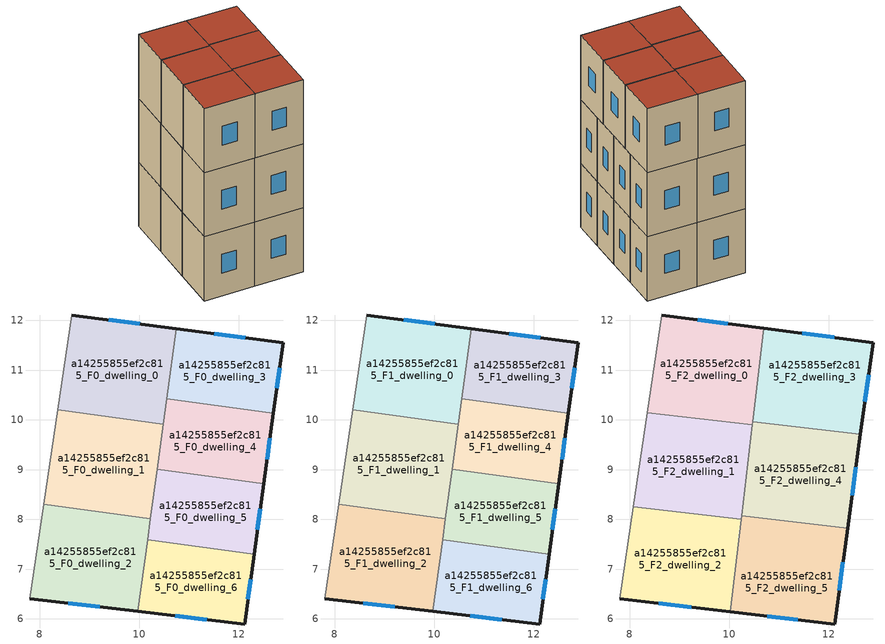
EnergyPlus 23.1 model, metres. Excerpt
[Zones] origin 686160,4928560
a14255855ef2c815_F0_dwelling_0
 floor ground (EU_floor_Construction): 10.75,11.83 10.49,9.91 8.37,10.2 8.65,12.11 z0
 wall outside (EU_wall_Construction): 10.75,11.83 8.65,12.11 z0:3
 wall to a14255855ef2c815_F0_dwelling_1 (EU_wall_Construction): 8.37,10.2 10.49,9.91 z0:3
 wall adiabatic (EU_wall_Construction): 8.65,12.11 8.37,10.2 z0:3
 wall to a14255855ef2c815_F0_dwelling_3 (EU_wall_Construction): 10.56,10.42 10.75,11.83 z0:3
 wall to a14255855ef2c815_F0_dwelling_4 (EU_wall_Construction): 10.49,9.91 10.56,10.42 z0:3
 window (EU_Window_Construction): 10.01,11.93 9.39,12.01 z1.06:1.94
a14255855ef2c815_F0_dwelling_1
 floor ground (EU_floor_Construction): 10.49,9.91 10.23,8.01 8.09,8.3 8.37,10.2 z0
 wall to a14255855ef2c815_F0_dwelling_2 (EU_wall_Construction): 8.09,8.3 10.23,8.01 z0:3
 wall adiabatic (EU_wall_Construction): 8.37,10.2 8.09,8.3 z0:3
 wall to a14255855ef2c815_F0_dwelling_5 (EU_wall_Construction): 10.23,8.01 10.36,9 z0:3
 wall to a14255855ef2c815_F0_dwelling_4 (EU_wall_Construction): 10.36,9 10.49,9.91 z0:3
a14255855ef2c815_F0_dwelling_2
 floor ground (EU_floor_Construction): 10.23,8.01 9.97,6.15 7.81,6.41 8.09,8.3 z0
 wall outside (EU_wall_Construction): 7.81,6.41 9.97,6.15 z0:3
 wall adiabatic (EU_wall_Construction): 8.09,8.3 7.81,6.41 z0:3
 wall to a14255855ef2c815_F0_dwelling_6 (EU_wall_Construction): 9.97,6.15 10.17,7.59 z0:3
 wall to a14255855ef2c815_F0_dwelling_5 (EU_wall_Construction): 10.17,7.59 10.23,8.01 z0:3
 window (EU_Window_Construction): 8.57,6.32 9.21,6.24 z1.06:1.94
a14255855ef2c815_F0_dwelling_3
 floor ground (EU_floor_Construction): 12.89,11.55 12.7,10.13 10.56,10.42 10.75,11.83 z0
 wall outside (EU_wall_Construction): 12.7,10.13 12.89,11.55 10.75,11.83 z0:3
 wall to a14255855ef2c815_F0_dwelling_4 (EU_wall_Construction): 10.56,10.42 12.7,10.13 z0:3
 window (EU_Window_Construction): 12.14,11.65 11.51,11.73 / 12.77,10.63 12.82,11.05 z1.06:1.94
a14255855ef2c815_F0_dwelling_4
 floor ground (EU_floor_Construction): 12.7,10.13 12.5,8.71 10.36,9 10.56,10.42 z0
 wall outside (EU_wall_Construction): 12.5,8.71 12.7,10.13 z0:3
 wall to a14255855ef2c815_F0_dwelling_5 (EU_wall_Construction): 10.36,9 12.5,8.71 z0:3
 window (EU_Window_Construction): 12.57,9.21 12.63,9.63 z1.06:1.94
a14255855ef2c815_F0_dwelling_5
 floor ground (EU_floor_Construction): 12.5,8.71 12.31,7.29 10.17,7.59 10.36,9 z0
 wall outside (EU_wall_Construction): 12.31,7.29 12.5,8.71 z0:3
 wall to a14255855ef2c815_F0_dwelling_6 (EU_wall_Construction): 10.17,7.59 12.31,7.29 z0:3
 window (EU_Window_Construction): 12.38,7.79 12.44,8.21 z1.06:1.94
a14255855ef2c815_F0_dwelling_6
 floor ground (EU_floor_Construction): 12.31,7.29 12.12,5.9 9.97,6.15 10.17,7.59 z0
 wall outside (EU_wall_Construction): 9.97,6.15 12.12,5.9 12.31,7.29 z0:3
 window (EU_Window_Construction): 12.19,6.39 12.24,6.8 / 10.73,6.06 11.36,5.99 z1.06:1.94
a14255855ef2c815_F1_dwelling_0
 floor to a14255855ef2c815_F0_dwelling_0 (EU_floor_Construction): 10.75,11.83 10.49,9.91 8.37,10.2 8.65,12.11 z3
 wall outside (EU_wall_Construction): 10.75,11.83 8.65,12.11 z3:6
 wall to a14255855ef2c815_F1_dwelling_1 (EU_wall_Construction): 8.37,10.2 10.49,9.91 z3:6
 wall adiabatic (EU_wall_Construction): 8.65,12.11 8.37,10.2 z3:6
 wall to a14255855ef2c815_F1_dwelling_3 (EU_wall_Construction): 10.56,10.42 10.75,11.83 z3:6
 wall to a14255855ef2c815_F1_dwelling_4 (EU_wall_Construction): 10.49,9.91 10.56,10.42 z3:6
 window (EU_Window_Construction): 10.01,11.93 9.39,12.01 z4.06:4.94
a14255855ef2c815_F1_dwelling_1
 floor to a14255855ef2c815_F0_dwelling_1 (EU_floor_Construction): 10.49,9.91 10.23,8.01 8.09,8.3 8.37,10.2 z3
 wall to a14255855ef2c815_F1_dwelling_2 (EU_wall_Construction): 8.09,8.3 10.23,8.01 z3:6
 wall adiabatic (EU_wall_Construction): 8.37,10.2 8.09,8.3 z3:6
 wall to a14255855ef2c815_F1_dwelling_5 (EU_wall_Construction): 10.23,8.01 10.36,9 z3:6
 wall to a14255855ef2c815_F1_dwelling_4 (EU_wall_Construction): 10.36,9 10.49,9.91 z3:6
a14255855ef2c815_F1_dwelling_2
 floor to a14255855ef2c815_F0_dwelling_2 (EU_floor_Construction): 10.23,8.01 9.97,6.15 7.81,6.41 8.09,8.3 z3
 wall outside (EU_wall_Construction): 7.81,6.41 9.97,6.15 z3:6
 wall adiabatic (EU_wall_Construction): 8.09,8.3 7.81,6.41 z3:6
 wall to a14255855ef2c815_F1_dwelling_6 (EU_wall_Construction): 9.97,6.15 10.17,7.59 z3:6
 wall to a14255855ef2c815_F1_dwelling_5 (EU_wall_Construction): 10.17,7.59 10.23,8.01 z3:6
 window (EU_Window_Construction): 8.57,6.32 9.21,6.24 z4.06:4.94
a14255855ef2c815_F1_dwelling_3
 floor to a14255855ef2c815_F0_dwelling_3 (EU_floor_Construction): 12.89,11.55 12.7,10.13 10.56,10.42 10.75,11.83 z3
 wall outside (EU_wall_Construction): 12.7,10.13 12.89,11.55 10.75,11.83 z3:6
 wall to a14255855ef2c815_F1_dwelling_4 (EU_wall_Construction): 10.56,10.42 12.7,10.13 z3:6
 window (EU_Window_Construction): 12.14,11.65 11.51,11.73 / 12.77,10.63 12.82,11.05 z4.06:4.94
a14255855ef2c815_F1_dwelling_4
 floor to a14255855ef2c815_F0_dwelling_4 (EU_floor_Construction): 12.7,10.13 12.5,8.71 10.36,9 10.56,10.42 z3
 wall outside (EU_wall_Construction): 12.5,8.71 12.7,10.13 z3:6
 wall to a14255855ef2c815_F1_dwelling_5 (EU_wall_Construction): 10.36,9 12.5,8.71 z3:6
 window (EU_Window_Construction): 12.57,9.21 12.63,9.63 z4.06:4.94
 ceiling adiabatic (EU_roof_Construction): 12.5,8.71 12.7,10.13 10.56,10.42 10.36,9 z6
a14255855ef2c815_F1_dwelling_5
 floor to a14255855ef2c815_F0_dwelling_5 (EU_floor_Construction): 12.5,8.71 12.31,7.29 10.17,7.59 10.36,9 z3
 wall outside (EU_wall_Construction): 12.31,7.29 12.5,8.71 z3:6
 wall to a14255855ef2c815_F1_dwelling_6 (EU_wall_Construction): 10.17,7.59 12.31,7.29 z3:6
 window (EU_Window_Construction): 12.38,7.79 12.44,8.21 z4.06:4.94
 ceiling adiabatic (EU_roof_Construction): 12.31,7.29 12.5,8.71 10.36,9 10.17,7.59 10.23,8 10.24,8 10.2,7.58 z6
a14255855ef2c815_F1_dwelling_6
 floor to a14255855ef2c815_F0_dwelling_6 (EU_floor_Construction): 12.31,7.29 12.12,5.9 9.97,6.15 10.17,7.59 z3
 wall outside (EU_wall_Construction): 9.97,6.15 12.12,5.9 12.31,7.29 z3:6
 window (EU_Window_Construction): 12.19,6.39 12.24,6.8 / 10.73,6.06 11.36,5.99 z4.06:4.94
a14255855ef2c815_F2_dwelling_0
 floor to a14255855ef2c815_F1_dwelling_0 (EU_floor_Construction): 10.7,11.84 10.47,9.91 8.37,10.2 8.65,12.11 z6
 floor to a14255855ef2c815_F1_dwelling_1 (EU_floor_Construction): 10.47,9.91 10.47,9.9 8.36,10.15 8.37,10.2 z6
 wall outside (EU_wall_Construction): 10.7,11.84 8.65,12.11 z6:9
 wall to a14255855ef2c815_F2_dwelling_1 (EU_wall_Construction): 8.36,10.15 10.47,9.9 z6:9
 wall adiabatic (EU_wall_Construction): 8.65,12.11 8.36,10.15 z6:9
 wall to a14255855ef2c815_F2_dwelling_3 (EU_wall_Construction): 10.48,9.96 10.7,11.84 z6:9
 wall to a14255855ef2c815_F2_dwelling_4 (EU_wall_Construction): 10.47,9.9 10.48,9.96 z6:9
 window (EU_Window_Construction): 9.97,11.93 9.37,12.01 z7.06:7.94
 roof outside (EU_roof_Construction): 10.47,9.9 10.7,11.84 8.65,12.11 8.36,10.15 z9
a14255855ef2c815_F2_dwelling_1
 floor to a14255855ef2c815_F1_dwelling_1 (EU_floor_Construction): 10.47,9.9 10.36,8.98 10.23,8.01 8.09,8.3 8.36,10.15 z6
 floor to a14255855ef2c815_F1_dwelling_2 (EU_floor_Construction): 10.23,8.01 10.23,8 8.08,8.25 8.09,8.3 z6
 wall to a14255855ef2c815_F2_dwelling_2 (EU_wall_Construction): 8.08,8.25 10.24,8 z6:9
 wall adiabatic (EU_wall_Construction): 8.36,10.15 8.08,8.25 z6:9
 wall to a14255855ef2c815_F2_dwelling_4 (EU_wall_Construction): 10.25,8.07 10.47,9.9 z6:9
 wall to a14255855ef2c815_F2_dwelling_5 (EU_wall_Construction): 10.24,8 10.25,8.07 z6:9
 roof outside (EU_roof_Construction): 10.24,8 10.47,9.9 8.36,10.15 8.08,8.25 z9
a14255855ef2c815_F2_dwelling_2
 floor to a14255855ef2c815_F1_dwelling_2 (EU_floor_Construction): 10.23,8 9.97,6.15 7.81,6.41 8.08,8.25 z6
 floor to a14255855ef2c815_F1_dwelling_6 (EU_floor_Construction): 10.2,7.58 10.03,6.14 9.97,6.15 10.17,7.59 z6
 wall outside (EU_wall_Construction): 7.81,6.41 10.03,6.14 z6:9
 wall adiabatic (EU_wall_Construction): 8.08,8.25 7.81,6.41 z6:9
 wall to a14255855ef2c815_F2_dwelling_5 (EU_wall_Construction): 10.03,6.14 10.24,8 z6:9
 window (EU_Window_Construction): 8.59,6.31 9.24,6.24 z7.06:7.94
 roof outside (EU_roof_Construction): 10.03,6.14 10.24,8 8.08,8.25 7.81,6.41 z9
a14255855ef2c815_F2_dwelling_3
 floor to a14255855ef2c815_F1_dwelling_3 (EU_floor_Construction): 12.89,11.55 12.7,10.13 10.56,10.42 10.75,11.83 z6
 floor to a14255855ef2c815_F1_dwelling_0 (EU_floor_Construction): 10.75,11.83 10.49,9.96 10.48,9.96 10.7,11.84 z6
 floor adiabatic (EU_floor_Construction): 12.7,10.13 12.64,9.71 10.49,9.96 10.56,10.42 z6
 wall outside (EU_wall_Construction): 12.64,9.71 12.89,11.55 10.7,11.84 z6:9
 wall to a14255855ef2c815_F2_dwelling_4 (EU_wall_Construction): 10.47,9.96 12.64,9.71 z6:9
 window (EU_Window_Construction): 12.12,11.65 11.47,11.74 / 12.73,10.36 12.8,10.9 z7.06:7.94
 roof outside (EU_roof_Construction): 12.64,9.71 12.89,11.55 10.7,11.84 10.47,9.96 z9
a14255855ef2c815_F2_dwelling_4
 floor adiabatic (EU_floor_Construction): 12.64,9.71 12.38,7.82 10.25,8.07 10.47,9.96 z6
 wall outside (EU_wall_Construction): 12.38,7.82 12.64,9.71 z6:9
 wall to a14255855ef2c815_F2_dwelling_5 (EU_wall_Construction): 10.25,8.07 12.38,7.82 z6:9
 window (EU_Window_Construction): 12.47,8.49 12.55,9.04 z7.06:7.94
 roof outside (EU_roof_Construction): 12.38,7.82 12.64,9.71 10.47,9.96 10.25,8.07 z9
a14255855ef2c815_F2_dwelling_5
 floor to a14255855ef2c815_F1_dwelling_6 (EU_floor_Construction): 12.31,7.29 12.12,5.9 10.03,6.14 10.2,7.58 z6
 floor adiabatic (EU_floor_Construction): 12.38,7.82 12.31,7.29 10.2,7.58 10.25,8.07 z6
 wall outside (EU_wall_Construction): 10.03,6.14 12.12,5.9 12.38,7.82 z6:9
 window (EU_Window_Construction): 12.21,6.58 12.29,7.14 / 10.76,6.06 11.38,5.98 z7.06:7.94
 roof outside (EU_roof_Construction): 12.12,5.9 12.38,7.82 10.25,8.07 10.03,6.14 z9
[Building]
EU S2 Campaign: North Axis=0; Terrain=City; Solar Distribution=FullExterior
[Site:Location]
Bologna: Latitude=44.5; Longitude=11.25; Time Zone=1; Elevation=37
[SizingPeriod:WeatherFileDays]
AnnualSizingPeriod: Begin Month=1; Begin Day of Month=1; End Month=12; End Day of Month=31; Day of Week for Start Day=Monday; Use Weather File Daylight Saving Period=No; Use Weather File Rain and Snow Indicators=No
[MATERIAL]
EU_InternalMass_Material: Roughness=MediumRough; Thickness=0.1; Conductivity=1; Density=1800; Specific Heat=900; Thermal Absorptance=0.9; Solar Absorptance=0.7; Visible Absorptance=0.7
[MATERIAL:NOMASS] Roughness=MediumRough; Thermal Absorptance=0.9; Solar Absorptance=0.7; Visible Absorptance=0.7
Name | Thermal Resistance
EU_wall_NoMass | 0.781309
EU_roof_NoMass | 0.418499
EU_floor_NoMass | 0.563442
[WINDOWMATERIAL:SIMPLEGLAZINGSYSTEM]
EU_Window_SimpleGlazing: UFactor=4.32879; Solar Heat Gain Coefficient=0.85; Visible Transmittance=0.85
[CONSTRUCTION]
EU_wall_Construction: EU_wall_NoMass
EU_roof_Construction: EU_roof_NoMass
EU_floor_Construction: EU_floor_NoMass
EU_InternalMass_Construction: EU_InternalMass_Material
EU_Window_Construction: EU_Window_SimpleGlazing
[ZONE] Type=1; Multiplier=1; Ceiling Height=autocalculate; Floor Area=autocalculate; Part of Total Floor Area=Yes
Name | Volume
a14255855ef2c815_F0_dwelling_0; a14255855ef2c815_F1_dwelling_0; a14255855ef2c815_F2_dwelling_2 | 12.3611
a14255855ef2c815_F2_dwelling_0; a14255855ef2c815_F2_dwelling_5 | 12.3655
a14255855ef2c815_F0_dwelling_1; a14255855ef2c815_F1_dwelling_1; a14255855ef2c815_F0_dwelling_2; a14255855ef2c815_F1_dwelling_2 | 12.364
a14255855ef2c815_F2_dwelling_1; a14255855ef2c815_F2_dwelling_3 | 12.3625
a14255855ef2c815_F0_dwelling_3; a14255855ef2c815_F1_dwelling_3 | 9.27246
a14255855ef2c815_F0_dwelling_4; a14255855ef2c815_F1_dwelling_4 | 9.27539
a14255855ef2c815_F2_dwelling_4 | 12.3647
a14255855ef2c815_F0_dwelling_5; a14255855ef2c815_F1_dwelling_5 | 9.27759
a14255855ef2c815_F0_dwelling_6; a14255855ef2c815_F1_dwelling_6 | 9.27026
[INTERNALMASS] Construction=EU_InternalMass_Construction
Name | Zone or ZoneList | Surface Area
a14255855ef2c815_F0_dwelling_0_EU_InternalMass | a14255855ef2c815_F0_dwelling_0 | 4.12037
a14255855ef2c815_F0_dwelling_1_EU_InternalMass | a14255855ef2c815_F0_dwelling_1 | 4.12135
a14255855ef2c815_F0_dwelling_2_EU_InternalMass | a14255855ef2c815_F0_dwelling_2 | 4.12107
a14255855ef2c815_F0_dwelling_3_EU_InternalMass | a14255855ef2c815_F0_dwelling_3 | 3.0907
a14255855ef2c815_F0_dwelling_4_EU_InternalMass | a14255855ef2c815_F0_dwelling_4 | 3.09181
a14255855ef2c815_F0_dwelling_5_EU_InternalMass | a14255855ef2c815_F0_dwelling_5 | 3.09241
a14255855ef2c815_F0_dwelling_6_EU_InternalMass | a14255855ef2c815_F0_dwelling_6 | 3.08979
a14255855ef2c815_F1_dwelling_0_EU_InternalMass | a14255855ef2c815_F1_dwelling_0 | 4.12037
a14255855ef2c815_F1_dwelling_1_EU_InternalMass | a14255855ef2c815_F1_dwelling_1 | 4.12135
a14255855ef2c815_F1_dwelling_2_EU_InternalMass | a14255855ef2c815_F1_dwelling_2 | 4.12107
a14255855ef2c815_F1_dwelling_3_EU_InternalMass | a14255855ef2c815_F1_dwelling_3 | 3.0907
a14255855ef2c815_F1_dwelling_4_EU_InternalMass | a14255855ef2c815_F1_dwelling_4 | 3.09181
a14255855ef2c815_F1_dwelling_5_EU_InternalMass | a14255855ef2c815_F1_dwelling_5 | 3.09241
a14255855ef2c815_F1_dwelling_6_EU_InternalMass | a14255855ef2c815_F1_dwelling_6 | 3.08979
a14255855ef2c815_F2_dwelling_0_EU_InternalMass | a14255855ef2c815_F2_dwelling_0 | 4.12178
a14255855ef2c815_F2_dwelling_1_EU_InternalMass | a14255855ef2c815_F2_dwelling_1 | 4.12118
a14255855ef2c815_F2_dwelling_2_EU_InternalMass | a14255855ef2c815_F2_dwelling_2 | 4.12034
a14255855ef2c815_F2_dwelling_3_EU_InternalMass | a14255855ef2c815_F2_dwelling_3 | 4.12065
a14255855ef2c815_F2_dwelling_4_EU_InternalMass | a14255855ef2c815_F2_dwelling_4 | 4.12178
a14255855ef2c815_F2_dwelling_5_EU_InternalMass | a14255855ef2c815_F2_dwelling_5 | 4.12158
[OTHEREQUIPMENT] Fuel Type=Electricity; Design Level Calculation Method=Watts/Area; Power per Zone Floor Area=1; Fraction Latent=0; Fraction Radiant=0; Fraction Lost=0; Carbon Dioxide Generation Rate=0; EndUse Subcategory=EU_Step8_InternalGains
Name | Zone or ZoneList or Space or SpaceList | Schedule
EU_Step8_InternalGain_a14255855ef2c815_F0_dwelling_0_f000 | a14255855ef2c815_F0_dwelling_0 | EU_Step8_GainSchedule_a14255855ef2c815_F0_dwelling_0_f000
EU_Step8_InternalGain_a14255855ef2c815_F0_dwelling_1_f000 | a14255855ef2c815_F0_dwelling_1 | EU_Step8_GainSchedule_a14255855ef2c815_F0_dwelling_1_f000
EU_Step8_InternalGain_a14255855ef2c815_F0_dwelling_2_f000 | a14255855ef2c815_F0_dwelling_2 | EU_Step8_GainSchedule_a14255855ef2c815_F0_dwelling_2_f000
EU_Step8_InternalGain_a14255855ef2c815_F0_dwelling_3_f000 | a14255855ef2c815_F0_dwelling_3 | EU_Step8_GainSchedule_a14255855ef2c815_F0_dwelling_3_f000
EU_Step8_InternalGain_a14255855ef2c815_F0_dwelling_4_f000 | a14255855ef2c815_F0_dwelling_4 | EU_Step8_GainSchedule_a14255855ef2c815_F0_dwelling_4_f000
EU_Step8_InternalGain_a14255855ef2c815_F0_dwelling_5_f000 | a14255855ef2c815_F0_dwelling_5 | EU_Step8_GainSchedule_a14255855ef2c815_F0_dwelling_5_f000
EU_Step8_InternalGain_a14255855ef2c815_F0_dwelling_6_f000 | a14255855ef2c815_F0_dwelling_6 | EU_Step8_GainSchedule_a14255855ef2c815_F0_dwelling_6_f000
EU_Step8_InternalGain_a14255855ef2c815_F1_dwelling_0_f000 | a14255855ef2c815_F1_dwelling_0 | EU_Step8_GainSchedule_a14255855ef2c815_F1_dwelling_0_f000
EU_Step8_InternalGain_a14255855ef2c815_F1_dwelling_1_f000 | a14255855ef2c815_F1_dwelling_1 | EU_Step8_GainSchedule_a14255855ef2c815_F1_dwelling_1_f000
EU_Step8_InternalGain_a14255855ef2c815_F1_dwelling_2_f000 | a14255855ef2c815_F1_dwelling_2 | EU_Step8_GainSchedule_a14255855ef2c815_F1_dwelling_2_f000
EU_Step8_InternalGain_a14255855ef2c815_F1_dwelling_3_f000 | a14255855ef2c815_F1_dwelling_3 | EU_Step8_GainSchedule_a14255855ef2c815_F1_dwelling_3_f000
EU_Step8_InternalGain_a14255855ef2c815_F1_dwelling_4_f000 | a14255855ef2c815_F1_dwelling_4 | EU_Step8_GainSchedule_a14255855ef2c815_F1_dwelling_4_f000
EU_Step8_InternalGain_a14255855ef2c815_F1_dwelling_5_f000 | a14255855ef2c815_F1_dwelling_5 | EU_Step8_GainSchedule_a14255855ef2c815_F1_dwelling_5_f000
EU_Step8_InternalGain_a14255855ef2c815_F1_dwelling_6_f000 | a14255855ef2c815_F1_dwelling_6 | EU_Step8_GainSchedule_a14255855ef2c815_F1_dwelling_6_f000
EU_Step8_InternalGain_a14255855ef2c815_F2_dwelling_0_f000 | a14255855ef2c815_F2_dwelling_0 | EU_Step8_GainSchedule_a14255855ef2c815_F2_dwelling_0_f000
EU_Step8_InternalGain_a14255855ef2c815_F2_dwelling_1_f000 | a14255855ef2c815_F2_dwelling_1 | EU_Step8_GainSchedule_a14255855ef2c815_F2_dwelling_1_f000
EU_Step8_InternalGain_a14255855ef2c815_F2_dwelling_2_f000 | a14255855ef2c815_F2_dwelling_2 | EU_Step8_GainSchedule_a14255855ef2c815_F2_dwelling_2_f000
EU_Step8_InternalGain_a14255855ef2c815_F2_dwelling_3_f000 | a14255855ef2c815_F2_dwelling_3 | EU_Step8_GainSchedule_a14255855ef2c815_F2_dwelling_3_f000
EU_Step8_InternalGain_a14255855ef2c815_F2_dwelling_4_f000 | a14255855ef2c815_F2_dwelling_4 | EU_Step8_GainSchedule_a14255855ef2c815_F2_dwelling_4_f000
EU_Step8_InternalGain_a14255855ef2c815_F2_dwelling_5_f000 | a14255855ef2c815_F2_dwelling_5 | EU_Step8_GainSchedule_a14255855ef2c815_F2_dwelling_5_f000
[ZONEVENTILATION:DESIGNFLOWRATE] Schedule=EU_AlwaysOn; Design Flow Rate Calculation Method=AirChanges/Hour; Air Changes per Hour=0.692607; Ventilation Type=Natural; Fan Pressure Rise=0; Fan Total Efficiency=1; Constant Term Coefficient=1; Temperature Term Coefficient=0; Velocity Term Coefficient=0; Velocity Squared Term Coefficient=0; Minimum Indoor Temperature=-100; Maximum Indoor Temperature=100; Delta Temperature=-100; Minimum Outdoor Temperature=-100; Maximum Outdoor Temperature=100; Maximum Wind Speed=40
Name | Zone or ZoneList or Space or SpaceList
EU_ConstantAir_a14255855ef2c815_F0_dwelling_0 | a14255855ef2c815_F0_dwelling_0
EU_ConstantAir_a14255855ef2c815_F0_dwelling_1 | a14255855ef2c815_F0_dwelling_1
EU_ConstantAir_a14255855ef2c815_F0_dwelling_2 | a14255855ef2c815_F0_dwelling_2
EU_ConstantAir_a14255855ef2c815_F0_dwelling_3 | a14255855ef2c815_F0_dwelling_3
EU_ConstantAir_a14255855ef2c815_F0_dwelling_4 | a14255855ef2c815_F0_dwelling_4
EU_ConstantAir_a14255855ef2c815_F0_dwelling_5 | a14255855ef2c815_F0_dwelling_5
EU_ConstantAir_a14255855ef2c815_F0_dwelling_6 | a14255855ef2c815_F0_dwelling_6
EU_ConstantAir_a14255855ef2c815_F1_dwelling_0 | a14255855ef2c815_F1_dwelling_0
EU_ConstantAir_a14255855ef2c815_F1_dwelling_1 | a14255855ef2c815_F1_dwelling_1
EU_ConstantAir_a14255855ef2c815_F1_dwelling_2 | a14255855ef2c815_F1_dwelling_2
EU_ConstantAir_a14255855ef2c815_F1_dwelling_3 | a14255855ef2c815_F1_dwelling_3
EU_ConstantAir_a14255855ef2c815_F1_dwelling_4 | a14255855ef2c815_F1_dwelling_4
EU_ConstantAir_a14255855ef2c815_F1_dwelling_5 | a14255855ef2c815_F1_dwelling_5
EU_ConstantAir_a14255855ef2c815_F1_dwelling_6 | a14255855ef2c815_F1_dwelling_6
EU_ConstantAir_a14255855ef2c815_F2_dwelling_0 | a14255855ef2c815_F2_dwelling_0
EU_ConstantAir_a14255855ef2c815_F2_dwelling_1 | a14255855ef2c815_F2_dwelling_1
EU_ConstantAir_a14255855ef2c815_F2_dwelling_2 | a14255855ef2c815_F2_dwelling_2
EU_ConstantAir_a14255855ef2c815_F2_dwelling_3 | a14255855ef2c815_F2_dwelling_3
EU_ConstantAir_a14255855ef2c815_F2_dwelling_4 | a14255855ef2c815_F2_dwelling_4
EU_ConstantAir_a14255855ef2c815_F2_dwelling_5 | a14255855ef2c815_F2_dwelling_5
[HVACTEMPLATE:THERMOSTAT] Constant Heating Setpoint=20; Constant Cooling Setpoint=50
EU_HeatOnly_a14255855ef2c815_F0_dwelling_0; EU_HeatOnly_a14255855ef2c815_F0_dwelling_1; EU_HeatOnly_a14255855ef2c815_F0_dwelling_2; EU_HeatOnly_a14255855ef2c815_F0_dwelling_3; EU_HeatOnly_a14255855ef2c815_F0_dwelling_4; EU_HeatOnly_a14255855ef2c815_F0_dwelling_5; EU_HeatOnly_a14255855ef2c815_F0_dwelling_6; EU_HeatOnly_a14255855ef2c815_F1_dwelling_0; EU_HeatOnly_a14255855ef2c815_F1_dwelling_1; EU_HeatOnly_a14255855ef2c815_F1_dwelling_2; EU_HeatOnly_a14255855ef2c815_F1_dwelling_3; EU_HeatOnly_a14255855ef2c815_F1_dwelling_4; EU_HeatOnly_a14255855ef2c815_F1_dwelling_5; EU_HeatOnly_a14255855ef2c815_F1_dwelling_6; EU_HeatOnly_a14255855ef2c815_F2_dwelling_0; EU_HeatOnly_a14255855ef2c815_F2_dwelling_1; EU_HeatOnly_a14255855ef2c815_F2_dwelling_2; EU_HeatOnly_a14255855ef2c815_F2_dwelling_3; EU_HeatOnly_a14255855ef2c815_F2_dwelling_4; EU_HeatOnly_a14255855ef2c815_F2_dwelling_5
[HVACTEMPLATE:ZONE:IDEALLOADSAIRSYSTEM] System Availability Schedule=EU_AlwaysOn; Maximum Heating Supply Air Temperature=50; Minimum Cooling Supply Air Temperature=13; Maximum Heating Supply Air Humidity Ratio=0.0156; Minimum Cooling Supply Air Humidity Ratio=0.0077; Heating Limit=NoLimit; Cooling Limit=NoLimit; Heating Availability Schedule=EU_AlwaysOn; Cooling Availability Schedule=EU_CoolingOff; Dehumidification Control Type=ConstantSensibleHeatRatio; Cooling Sensible Heat Ratio=0.7; Dehumidification Setpoint=60; Humidification Control Type=None; Humidification Setpoint=30; Outdoor Air Method=None; Outdoor Air Flow Rate per Person=0.00944; Outdoor Air Flow Rate per Zone Floor Area=0; Outdoor Air Flow Rate per Zone=0; Demand Controlled Ventilation Type=None; Outdoor Air Economizer Type=NoEconomizer; Heat Recovery Type=None; Sensible Heat Recovery Effectiveness=0.7; Latent Heat Recovery Effectiveness=0.65
Name | Template Thermostat
a14255855ef2c815_F0_dwelling_0 | EU_HeatOnly_a14255855ef2c815_F0_dwelling_0
a14255855ef2c815_F0_dwelling_1 | EU_HeatOnly_a14255855ef2c815_F0_dwelling_1
a14255855ef2c815_F0_dwelling_2 | EU_HeatOnly_a14255855ef2c815_F0_dwelling_2
a14255855ef2c815_F0_dwelling_3 | EU_HeatOnly_a14255855ef2c815_F0_dwelling_3
a14255855ef2c815_F0_dwelling_4 | EU_HeatOnly_a14255855ef2c815_F0_dwelling_4
a14255855ef2c815_F0_dwelling_5 | EU_HeatOnly_a14255855ef2c815_F0_dwelling_5
a14255855ef2c815_F0_dwelling_6 | EU_HeatOnly_a14255855ef2c815_F0_dwelling_6
a14255855ef2c815_F1_dwelling_0 | EU_HeatOnly_a14255855ef2c815_F1_dwelling_0
a14255855ef2c815_F1_dwelling_1 | EU_HeatOnly_a14255855ef2c815_F1_dwelling_1
a14255855ef2c815_F1_dwelling_2 | EU_HeatOnly_a14255855ef2c815_F1_dwelling_2
a14255855ef2c815_F1_dwelling_3 | EU_HeatOnly_a14255855ef2c815_F1_dwelling_3
a14255855ef2c815_F1_dwelling_4 | EU_HeatOnly_a14255855ef2c815_F1_dwelling_4
a14255855ef2c815_F1_dwelling_5 | EU_HeatOnly_a14255855ef2c815_F1_dwelling_5
a14255855ef2c815_F1_dwelling_6 | EU_HeatOnly_a14255855ef2c815_F1_dwelling_6
a14255855ef2c815_F2_dwelling_0 | EU_HeatOnly_a14255855ef2c815_F2_dwelling_0
a14255855ef2c815_F2_dwelling_1 | EU_HeatOnly_a14255855ef2c815_F2_dwelling_1
a14255855ef2c815_F2_dwelling_2 | EU_HeatOnly_a14255855ef2c815_F2_dwelling_2
a14255855ef2c815_F2_dwelling_3 | EU_HeatOnly_a14255855ef2c815_F2_dwelling_3
a14255855ef2c815_F2_dwelling_4 | EU_HeatOnly_a14255855ef2c815_F2_dwelling_4
a14255855ef2c815_F2_dwelling_5 | EU_HeatOnly_a14255855ef2c815_F2_dwelling_5
[SIZING:ZONE] Zone Cooling Design Supply Air Temperature Input Method=SupplyAirTemperature; Zone Cooling Design Supply Air Temperature=13; Zone Heating Design Supply Air Temperature Input Method=SupplyAirTemperature; Zone Heating Design Supply Air Temperature=50; Zone Cooling Design Supply Air Humidity Ratio=0.008; Zone Heating Design Supply Air Humidity Ratio=0.008; Cooling Design Air Flow Method=DesignDay; Cooling Design Air Flow Rate=0; Cooling Minimum Air Flow per Zone Floor Area=0.000762; Cooling Minimum Air Flow=0; Cooling Minimum Air Flow Fraction=0.2; Heating Design Air Flow Method=DesignDay; Heating Design Air Flow Rate=0; Heating Maximum Air Flow per Zone Floor Area=0.002032; Heating Maximum Air Flow=0.141576; Heating Maximum Air Flow Fraction=0.3; Account for Dedicated Outdoor Air System=No; Dedicated Outdoor Air System Control Strategy=NeutralSupplyAir; Dedicated Outdoor Air Low Setpoint Temperature for Design=autosize; Dedicated Outdoor Air High Setpoint Temperature for Design=autosize; Zone Load Sizing Method=Sensible Load Only No Latent Load; Zone Latent Cooling Design Supply Air Humidity Ratio Input Method=HumidityRatioDifference; Zone Cooling Design Supply Air Humidity Ratio Difference=0.005; Zone Latent Heating Design Supply Air Humidity Ratio Input Method=HumidityRatioDifference; Zone Humidification Design Supply Air Humidity Ratio Difference=0.005
a14255855ef2c815_F0_dwelling_0; a14255855ef2c815_F0_dwelling_1; a14255855ef2c815_F0_dwelling_2; a14255855ef2c815_F0_dwelling_3; a14255855ef2c815_F0_dwelling_4; a14255855ef2c815_F0_dwelling_5; a14255855ef2c815_F0_dwelling_6; a14255855ef2c815_F1_dwelling_0; a14255855ef2c815_F1_dwelling_1; a14255855ef2c815_F1_dwelling_2; a14255855ef2c815_F1_dwelling_3; a14255855ef2c815_F1_dwelling_4; a14255855ef2c815_F1_dwelling_5; a14255855ef2c815_F1_dwelling_6; a14255855ef2c815_F2_dwelling_0; a14255855ef2c815_F2_dwelling_1; a14255855ef2c815_F2_dwelling_2; a14255855ef2c815_F2_dwelling_3; a14255855ef2c815_F2_dwelling_4; a14255855ef2c815_F2_dwelling_5
[SCHEDULE:CONSTANT]
Name | Hourly Value
EU_AlwaysOn | 1
EU_CoolingOff | 0
[SCHEDULE:FILE] Column Number=1; Rows to Skip at Top=0; Number of Hours of Data=8760; Column Separator=Comma; Interpolate to Timestep=No; Minutes per Item=60; Adjust Schedule for Daylight Savings=Yes
Name | File
EU_Step8_GainSchedule_a14255855ef2c815_F0_dwelling_0_f000 | ../../schedules/a14255855ef2c815/a14255855ef2c815_F0_dwelling_0_f000_gain.csv
EU_Step8_GainSchedule_a14255855ef2c815_F0_dwelling_1_f000 | ../../schedules/a14255855ef2c815/a14255855ef2c815_F0_dwelling_1_f000_gain.csv
EU_Step8_GainSchedule_a14255855ef2c815_F0_dwelling_2_f000 | ../../schedules/a14255855ef2c815/a14255855ef2c815_F0_dwelling_2_f000_gain.csv
EU_Step8_GainSchedule_a14255855ef2c815_F0_dwelling_3_f000 | ../../schedules/a14255855ef2c815/a14255855ef2c815_F0_dwelling_3_f000_gain.csv
EU_Step8_GainSchedule_a14255855ef2c815_F0_dwelling_4_f000 | ../../schedules/a14255855ef2c815/a14255855ef2c815_F0_dwelling_4_f000_gain.csv
EU_Step8_GainSchedule_a14255855ef2c815_F0_dwelling_5_f000 | ../../schedules/a14255855ef2c815/a14255855ef2c815_F0_dwelling_5_f000_gain.csv
EU_Step8_GainSchedule_a14255855ef2c815_F0_dwelling_6_f000 | ../../schedules/a14255855ef2c815/a14255855ef2c815_F0_dwelling_6_f000_gain.csv
EU_Step8_GainSchedule_a14255855ef2c815_F1_dwelling_0_f000 | ../../schedules/a14255855ef2c815/a14255855ef2c815_F1_dwelling_0_f000_gain.csv
EU_Step8_GainSchedule_a14255855ef2c815_F1_dwelling_1_f000 | ../../schedules/a14255855ef2c815/a14255855ef2c815_F1_dwelling_1_f000_gain.csv
EU_Step8_GainSchedule_a14255855ef2c815_F1_dwelling_2_f000 | ../../schedules/a14255855ef2c815/a14255855ef2c815_F1_dwelling_2_f000_gain.csv
EU_Step8_GainSchedule_a14255855ef2c815_F1_dwelling_3_f000 | ../../schedules/a14255855ef2c815/a14255855ef2c815_F1_dwelling_3_f000_gain.csv
EU_Step8_GainSchedule_a14255855ef2c815_F1_dwelling_4_f000 | ../../schedules/a14255855ef2c815/a14255855ef2c815_F1_dwelling_4_f000_gain.csv
EU_Step8_GainSchedule_a14255855ef2c815_F1_dwelling_5_f000 | ../../schedules/a14255855ef2c815/a14255855ef2c815_F1_dwelling_5_f000_gain.csv
EU_Step8_GainSchedule_a14255855ef2c815_F1_dwelling_6_f000 | ../../schedules/a14255855ef2c815/a14255855ef2c815_F1_dwelling_6_f000_gain.csv
EU_Step8_GainSchedule_a14255855ef2c815_F2_dwelling_0_f000 | ../../schedules/a14255855ef2c815/a14255855ef2c815_F2_dwelling_0_f000_gain.csv
EU_Step8_GainSchedule_a14255855ef2c815_F2_dwelling_1_f000 | ../../schedules/a14255855ef2c815/a14255855ef2c815_F2_dwelling_1_f000_gain.csv
EU_Step8_GainSchedule_a14255855ef2c815_F2_dwelling_2_f000 | ../../schedules/a14255855ef2c815/a14255855ef2c815_F2_dwelling_2_f000_gain.csv
EU_Step8_GainSchedule_a14255855ef2c815_F2_dwelling_3_f000 | ../../schedules/a14255855ef2c815/a14255855ef2c815_F2_dwelling_3_f000_gain.csv
EU_Step8_GainSchedule_a14255855ef2c815_F2_dwelling_4_f000 | ../../schedules/a14255855ef2c815/a14255855ef2c815_F2_dwelling_4_f000_gain.csv
EU_Step8_GainSchedule_a14255855ef2c815_F2_dwelling_5_f000 | ../../schedules/a14255855ef2c815/a14255855ef2c815_F2_dwelling_5_f000_gain.csv
